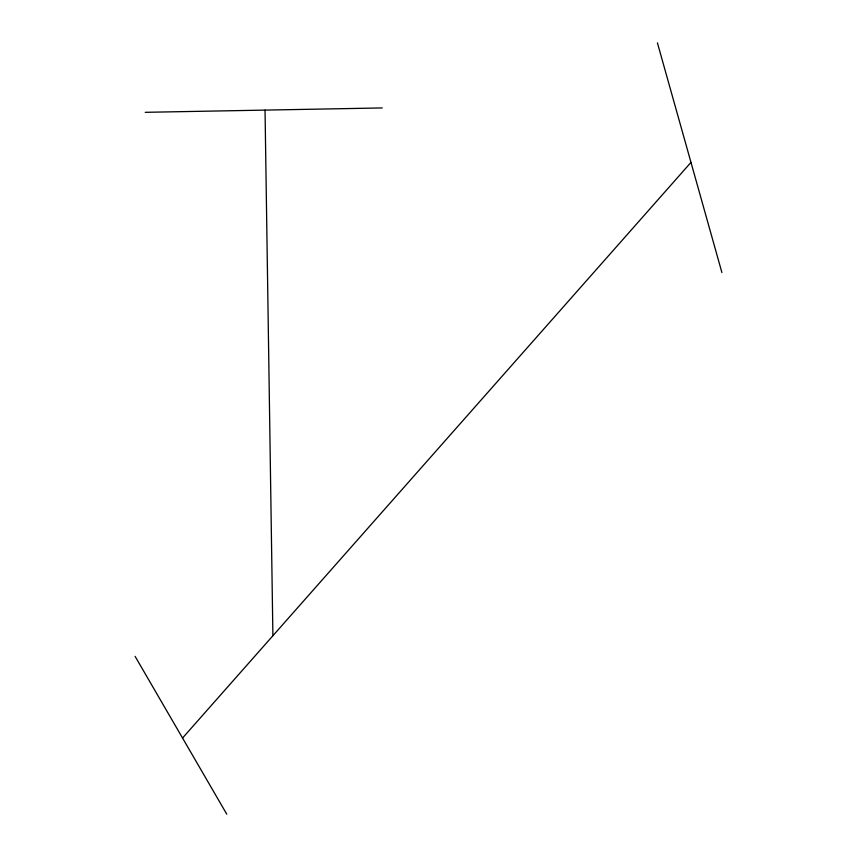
<?xml version="1.0" encoding="UTF-8"?>
<svg xmlns="http://www.w3.org/2000/svg" width="857" height="857" viewBox="0 0 857 857"><rect width="100%" height="100%" fill="white"/><g stroke="black" fill="none" stroke-linecap="round" stroke-linejoin="round"><path stroke-width="1.29" d="M182.541 738.038L690.978 162.391M145.229 112.321L382.254 107.939M135.095 656.344L226.751 814.15M657.415 42.85L721.905 272.547M265.038 110.114L272.901 635.733"/></g></svg>
